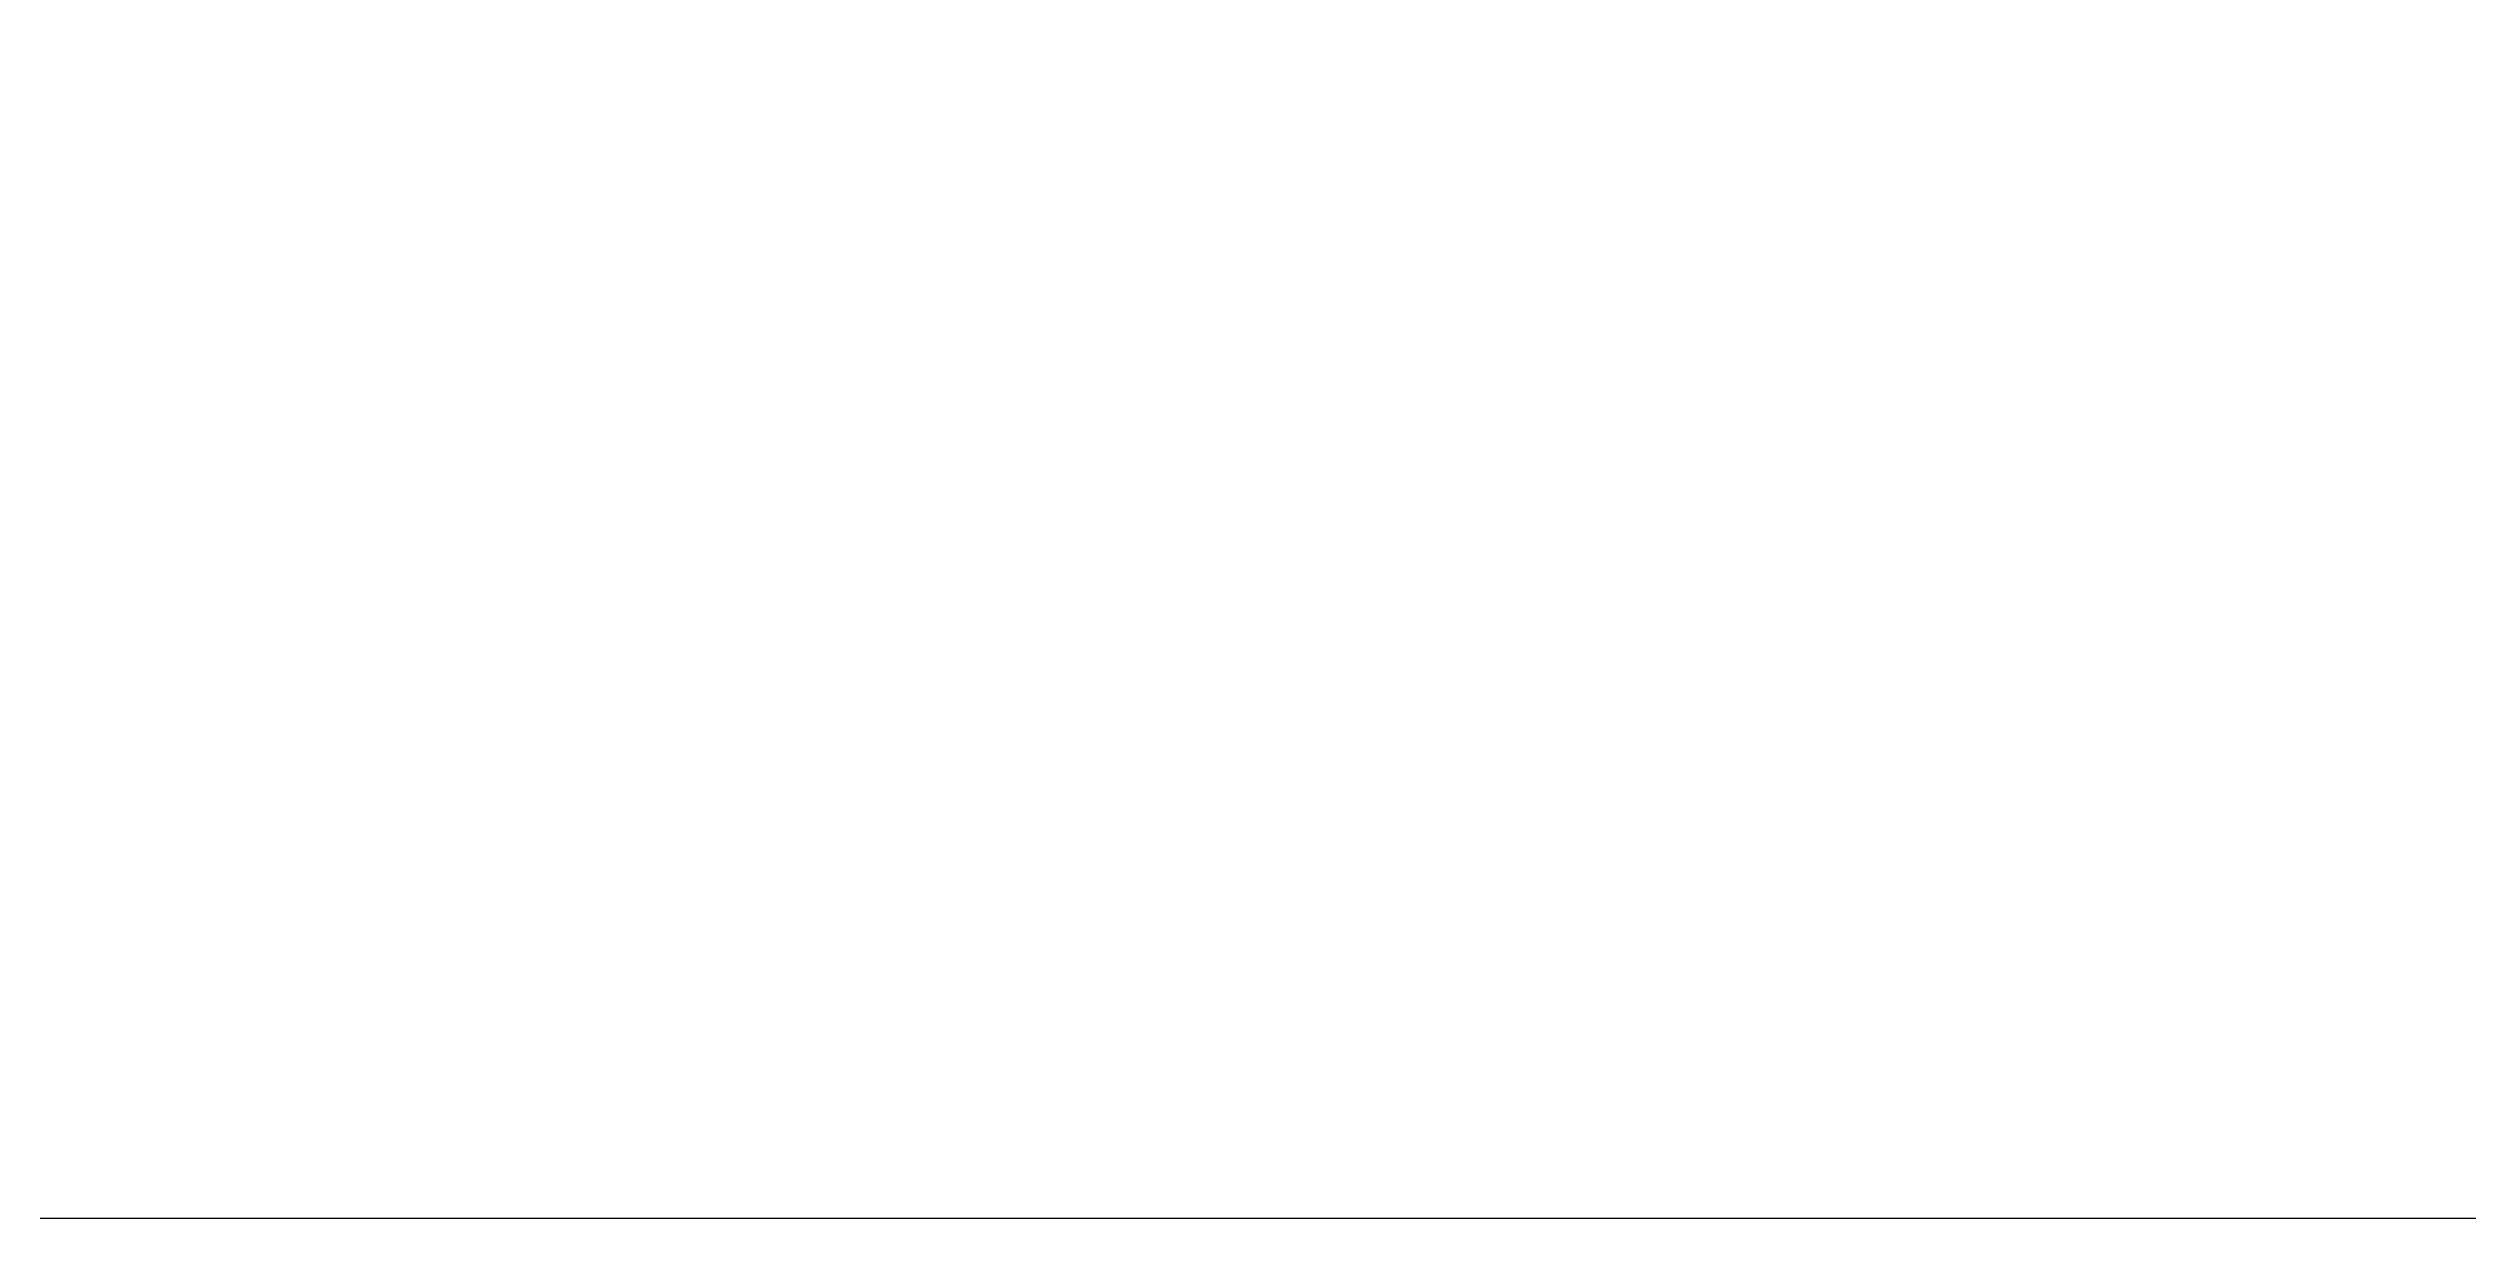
# Model space of a CAD drawing. Header units: millimetres. Extents: x -272986 to 200319, y -34579 to 49604.
# Drawn here: x 3755 to 4662, y 12417 to 12859 of the extents above; entities that cross this region are included whole.
import ezdxf

# ---------------------------------------------------------------- set-up
doc = ezdxf.new("R2010")
doc.units = ezdxf.units.MM
doc.layers.get('Defpoints').update_dxf_attribs({"color": 9})
doc.layers.add('X 0001 M', color=7, linetype='Continuous')
doc.layers.add('X 3001 D', color=5, linetype='Continuous')
doc.styles.add('BIT STD. 3.0', font='isocpeur.ttf', dxfattribs={"height": 2.5})
doc.dimstyles.new('BIT STD. 3.0', dxfattribs={"dimtxt": 3, "dimasz": 3, "dimexe": 1, "dimexo": 0.75, "dimgap": 1, "dimtad": 1, "dimdec": 0, "dimdsep": 46, "dimtxsty": 'BIT STD. 3.0', "dimcen": 0, "dimadec": 0, "dimazin": 0, "dimtfac": 1, "dimtdec": 0, "dimtmove": 0, "dimatfit": 3, "dimfxl": 1, "dimtfill": 1, "dimlwd": -1, "dimlwe": -1, "dimarcsym": 0})

# ---------------------------------------------------------------- blocks, each defined once
blk = doc.blocks.new('*D716')
at = {"layer": 'Defpoints', "color": 0, "transparency": 16777216}
for p in [(-670.2165446286235, 12230), (15596.99999999999, 12230.00000000003), (-1.382431946694851e-10, -2.273736754432321e-13)]:
    blk.add_point(p, dxfattribs=at)
at = {"layer": 'X 3001 D', "color": 0, "transparency": 16777216}
blk.add_line((15590.99999999999, 12230.00000000003), (-3471.512588284831, 12230), dxfattribs=at)
at = {"layer": 'X 3001 D', "color": 0, "transparency": 16777216, "insert": (-2100.864566456728, 12366.58594815825), "char_height": 150, "attachment_point": 5, "style": 'BIT STD. 3.0', "bg_fill": 3, "box_fill_scale": 1.1, "bg_fill_color": 256, "bg_fill_true_color": 13158600, "bg_fill_transparency": 0}
blk.add_mtext('{\\fArial|b0|i0|c0|p34;▼}12.230m - OVERFLOW LEVEL', dxfattribs=at)
blk = doc.blocks.new('*D678')
at = {"layer": 'Defpoints', "color": 0, "transparency": 16777216}
for p in [(10384.0767400825, 13239), (11230.07886855424, 12944.21057286914), (390.3356475708861, 0.5)]:
    blk.add_point(p, dxfattribs=at)
at = {"layer": 'X 3001 D', "color": 0, "transparency": 16777216}
for p, q in [((10429.0767400825, 13239), (10744.0767400825, 13239)), ((10744.0767400825, 13239), (10870.07886855424, 12944.21057286914)), ((10870.07886855424, 12944.21057286914), (12831.37491221044, 12944.21057286914))]:
    blk.add_line(p, q, dxfattribs=at)
at = {"layer": 'X 3001 D', "color": 0, "transparency": 16777216, "insert": (12060.72689038234, 13080.79652102739), "char_height": 150, "attachment_point": 5, "style": 'BIT STD. 3.0', "bg_fill": 3, "box_fill_scale": 1.1, "bg_fill_color": 256, "bg_fill_true_color": 13158600, "bg_fill_transparency": 0}
blk.add_mtext('{\\fArial|b0|i0|c0|p34;▼}13.239m{\\C1;*} - {\\C7;N12}', dxfattribs=at)
blk = doc.blocks.new('*D688')
at = {"layer": 'Defpoints', "color": 0, "transparency": 16777216}
for p in [(8011.633869806683, 13259), (11215.46061634927, 13258.5), (390.3356475708861, 0.5)]:
    blk.add_point(p, dxfattribs=at)
at = {"layer": 'X 3001 D', "color": 0, "transparency": 16777216}
for p, q in [((8056.633869806683, 13259), (10495.46061634927, 13259)), ((10495.46061634927, 13259), (10855.46061634927, 13258.5)), ((10855.46061634927, 13258.5), (14586.75666000548, 13258.5))]:
    blk.add_line(p, q, dxfattribs=at)
at = {"layer": 'X 3001 D', "color": 0, "transparency": 16777216, "insert": (12931.10863817737, 13408.5), "char_height": 150, "attachment_point": 5, "style": 'BIT STD. 3.0', "bg_fill": 3, "box_fill_scale": 1.1, "bg_fill_color": 256, "bg_fill_true_color": 13158600, "bg_fill_transparency": 0}
blk.add_mtext('{\\fArial|b0|i0|c0|p34;▼}13.259m - {\\C7;N01, N02, N03, N05, N07}', dxfattribs=at)

msp = doc.modelspace()

# ---------------------------------------------------------------- dimensions: what is measured, and where the dimension line sits
at = {"layer": 'X 3001 D', "color": 150}
dim = msp.add_ordinate_dim(feature_location=(15596.99999999999, 12230.00000000003), offset=(-16267.216544628614, -2.9103830456733704e-11), dtype=0, origin=(-1.382431946694851e-10, -2.273736754432321e-13), text='{\\fArial|b0|i0|c0|p34;▼}<> - OVERFLOW LEVEL', dimstyle='BIT STD. 3.0', override={"dimexo": 0.1, "dimdec": 3, "dimlfac": 0.001, "dimzin": 0, "dimpost": 'm'}, dxfattribs=at)
dim.commit()
dim.dimension.update_dxf_attribs({"geometry": '*D716', "text_midpoint": (-2100.864566456728, 12366.58594815825)})

# ---------------------------------------------------------------- next in the draw order: linework, layer by layer
at = {"layer": 'X 0001 M'}
msp.add_line((-7.275957614183426e-11, 12420), (15596.99999999996, 12419.99999999997), dxfattribs=at)

# ---------------------------------------------------------------- next in the draw order: dimensions: what is measured, and where the dimension line sits
at = {"layer": 'X 3001 D'}
dim = msp.add_ordinate_dim(feature_location=(10384.0767400825, 13239), offset=(846.0021284717386, -294.7894271308596), dtype=0, origin=(390.3356475708861, 0.5), text='{\\fArial|b0|i0|c0|p34;▼}<>{\\C1;*} - {\\C7;N12}', dimstyle='BIT STD. 3.0', override={"dimdec": 3, "dimlfac": 0.001, "dimzin": 0, "dimpost": 'm'}, dxfattribs=at)
dim.commit()
dim.dimension.update_dxf_attribs({"geometry": '*D678', "text_midpoint": (12060.72689038234, 13080.79652102739)})

# ---------------------------------------------------------------- next in the draw order: dimensions: what is measured, and where the dimension line sits
dim = msp.add_ordinate_dim(feature_location=(8011.633869806683, 13259), offset=(3203.826746542587, -0.5), dtype=0, origin=(390.3356475708861, 0.5), text='{\\fArial|b0|i0|c0|p34;▼}<> - {\\C7;N01, N02, N03, N05, N07}', dimstyle='BIT STD. 3.0', override={"dimdec": 3, "dimlfac": 0.001, "dimzin": 0, "dimpost": 'm'}, dxfattribs=at)
dim.commit()
dim.dimension.update_dxf_attribs({"geometry": '*D688', "text_midpoint": (12931.10863817737, 13408.5)})

doc.saveas('drawing.dxf')
